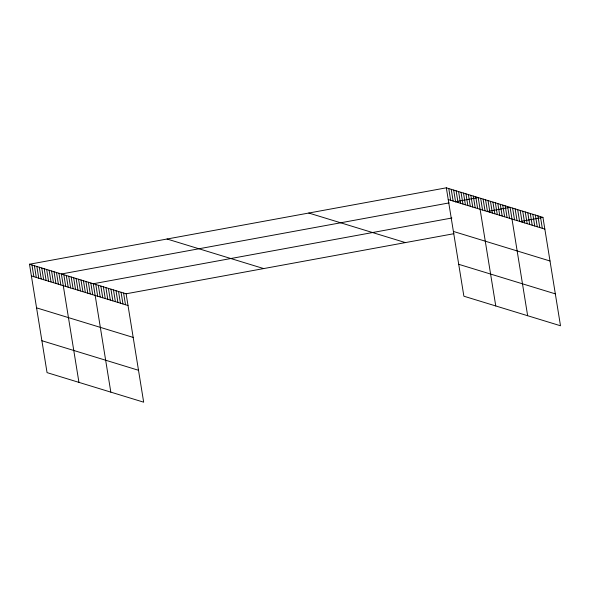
<?xml version="1.0" encoding="UTF-8"?>
<svg xmlns="http://www.w3.org/2000/svg" width="590" height="590" viewBox="0 0 590 590"><rect width="100%" height="100%" fill="white"/><g stroke="black" fill="none" stroke-linecap="round" stroke-linejoin="round"><path stroke-width="0.89" d="M29.5 264.231L126.12 293.791L143.672 402.181L47.053 372.622L29.5 264.231L446.328 187.819L542.948 217.378L560.5 325.769L463.88 296.209L446.328 187.819M449.115 202.908L61.382 273.989L78.942 382.379M455.288 201.78L478.21 197.576L495.762 305.959M451.896 217.998L93.272 283.746L110.824 392.129M487.17 211.53L510.092 207.326L527.652 315.716M126.12 293.791L453.887 233.706M520.019 221.582L542.948 217.378M448.223 199.538L544.843 229.097M453.393 231.435L550.013 261.001M308.776 213.034L405.389 242.593M458.718 264.305L555.33 293.864M167.051 239.016L263.671 268.575M31.395 275.95L128.015 305.509M36.565 307.855L133.185 337.414M41.89 340.718L138.51 370.277M540.418 216.604L542.313 228.323M537.888 215.829L539.791 227.548M535.366 215.062L537.261 226.781M532.836 214.288L534.732 226.007M530.307 213.514L532.21 225.232M527.784 212.739L529.68 224.458M525.255 211.965L527.158 223.684M522.733 211.198L524.628 222.909M520.203 210.424L522.098 222.142M517.673 209.649L519.576 221.368M515.151 208.875L517.047 220.594M512.622 208.1L514.517 219.819M507.643 206.581L509.539 218.293M505.188 205.829L507.09 217.548M502.739 205.077L504.634 216.796M500.283 204.324L502.178 216.043M497.835 203.58L499.73 215.298M495.379 202.827L497.274 214.546M492.923 202.075L494.826 213.794M490.474 201.323L492.37 213.042M488.019 200.578L489.921 212.297M485.57 199.826L487.465 211.544M483.114 199.073L485.017 210.792M480.666 198.321L482.561 210.04M475.761 196.824L477.657 208.543M473.305 196.072L475.201 207.791M470.85 195.32L472.752 207.038M468.401 194.575L470.296 206.294M465.945 193.822L467.848 205.541M463.497 193.07L465.392 204.789M461.041 192.318L462.936 204.037M458.592 191.573L460.488 203.292M456.136 190.821L458.032 202.54M453.68 190.069L455.583 201.787M451.232 189.316L453.127 201.035M448.776 188.571L450.679 200.29M123.59 293.024L125.493 304.735M121.068 292.249L122.963 303.968M118.538 291.475L120.434 303.194M116.009 290.7L117.912 302.419M113.487 289.926L115.382 301.645M110.957 289.152L112.852 300.87M108.427 288.385L110.33 300.096M105.905 287.61L107.8 299.329M103.375 286.836L105.271 298.555M100.853 286.062L102.749 297.78M98.323 285.287L100.219 297.006M95.794 284.513L97.697 296.232M90.816 282.994L92.711 294.712M88.36 282.241L90.263 293.96M85.911 281.489L87.807 293.208M83.456 280.744L85.358 292.463M81.007 279.992L82.902 291.711M78.551 279.24L80.454 290.959M76.103 278.487L77.998 290.206M73.647 277.743L75.542 289.461M71.198 276.99L73.094 288.709M68.742 276.238L70.638 287.957M66.287 275.486L68.189 287.205M63.838 274.741L65.733 286.46M58.934 273.236L60.829 284.955M56.478 272.484L58.38 284.203M54.029 271.739L55.925 283.458M51.573 270.987L53.469 282.706M49.117 270.235L51.02 281.954M46.669 269.483L48.564 281.201M44.213 268.738L46.116 280.457M41.765 267.985L43.66 279.704M39.309 267.233L41.212 278.952M36.86 266.481L38.756 278.2M34.404 265.736L36.3 277.455M31.956 264.984L33.851 276.703"/></g></svg>
